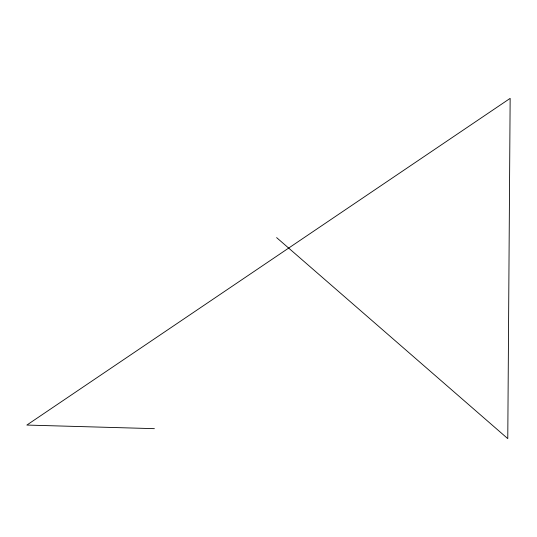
<?xml version="1.0" encoding="UTF-8"?>
<svg xmlns="http://www.w3.org/2000/svg" width="537" height="537" viewBox="0 0 537 537"><rect width="100%" height="100%" fill="white"/><g stroke="black" fill="none" stroke-linecap="round" stroke-linejoin="round"><path stroke-width="0.81" d="M154.394 428.66L26.85 425.062L510.15 98.372L507.774 438.628L276.622 237.616"/></g></svg>
